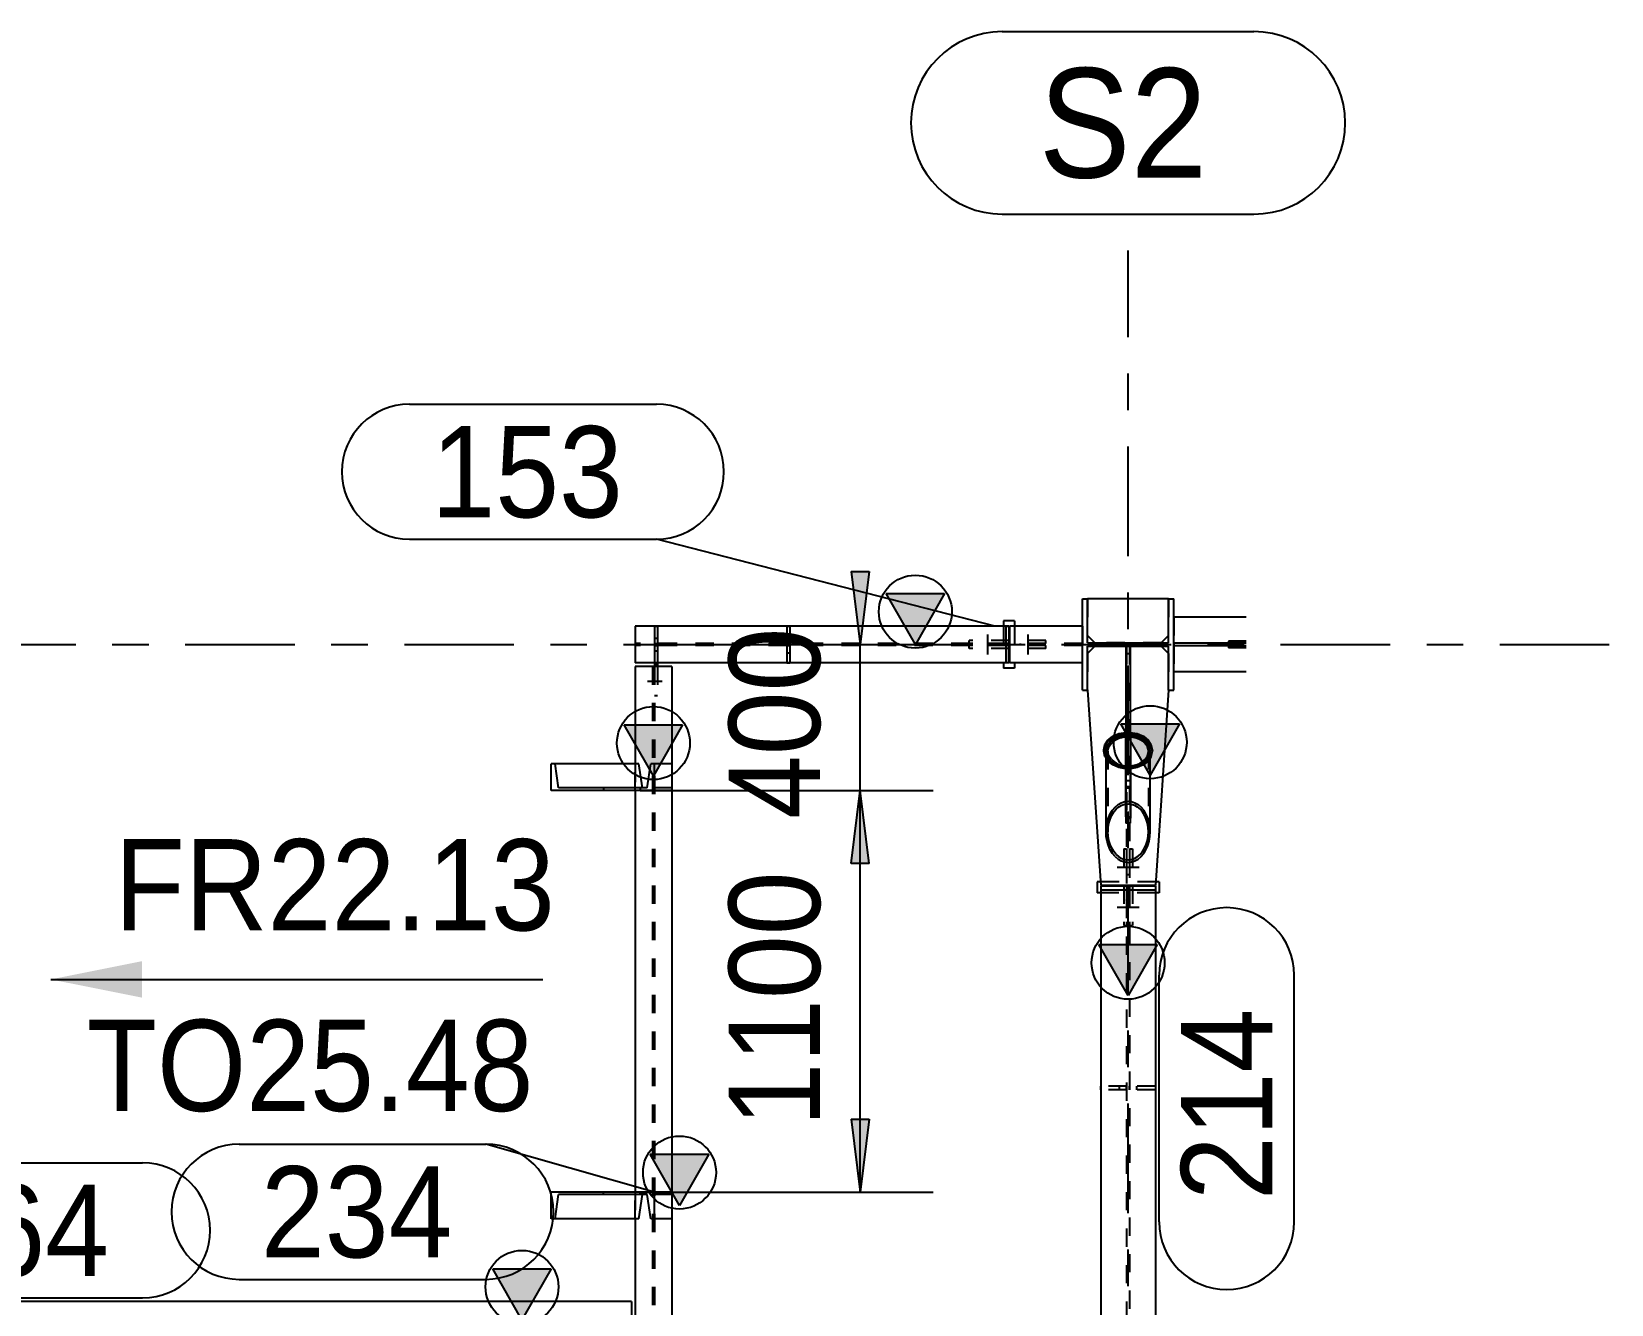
# Model space of a CAD drawing. Header units: millimetres. Extents: x 0 to 594, y 0 to 420.
# Drawn here: x 105.61 to 148.88, y 200.86 to 235.73 of the extents above; entities that cross this region are included whole.
import ezdxf

# ---------------------------------------------------------------- set-up
doc = ezdxf.new("R2010")
doc.units = ezdxf.units.MM
doc.header["$MEASUREMENT"] = 0
for name, pattern in [('XKITLINE00', [0]), ('XKITLINE02', [4, 2, -2]), ('XKITLINE03', [6, 3, -1, 1, -1]), ('XKITLINE04', [3, 0.5, -0.5, 0.5, -0.5, 0.5, -0.5])]:
    doc.linetypes.add(name, pattern=pattern)
for name, color, linetype in [('dimension', 7, 'Continuous'), ('grid', 7, 'Continuous'), ('mark', 7, 'Continuous'), ('part1', 7, 'Continuous'), ('text', 7, 'Continuous')]:
    doc.layers.add(name, color=color, linetype=linetype)
doc.styles.add('STYLE_1', font='ARIAL.TTF', dxfattribs={"height": 0.2})

# ---------------------------------------------------------------- blocks, each defined once
blk = doc.blocks.new('*D195')
at = {"layer": 'mark', "color": 1, "linetype": 'XKITLINE00'}
for p, q in [((142.397, 1364.671), (149.16, 1364.671)), ((142.397, 1360.971), (149.16, 1360.971)), ((158.428, 1358.587), (149.16, 1360.971)), ((149.16, 1360.971), (149.16, 1360.971))]:
    blk.add_line(p, q, dxfattribs=at)
for centre, start, end in [((142.397, 1362.821), 90, -90), ((149.16, 1362.821), -90, 90)]:
    blk.add_arc(centre, 1.85, start, end, dxfattribs=at)
at = {"layer": 'mark', "color": 1, "style": 'STYLE_1', "width": 0.9}
blk.add_text('153', height=2.5, dxfattribs=at).set_placement((142.997, 1361.571))
blk = doc.blocks.new('*D206')
at = {"layer": 'text', "color": 1, "style": 'STYLE_1', "width": 0.9}
blk.add_text('TO25.48', height=2.5, dxfattribs=at).set_placement((133.562, 1345.307))
blk = doc.blocks.new('*D208')
at = {"layer": 'text', "color": 1, "linetype": 'XKITLINE00'}
blk.add_line((132.571, 1348.912), (146.052, 1348.912), dxfattribs=at)
at = {"layer": 'text', "color": 1}
blk.add_solid([(132.571, 1348.912), (135.071, 1349.412), (132.571, 1348.912), (135.071, 1348.412)], dxfattribs=at)
at = {"layer": 'text', "color": 1, "style": 'STYLE_1', "width": 0.9}
blk.add_text('FR22.13', height=2.5, dxfattribs=at).set_placement((134.322, 1350.255))
blk = doc.blocks.new('*D214')
at = {"layer": 'grid', "color": 4, "linetype": 'XKITLINE00'}
for p, q in [((158.631, 1374.879), (165.525, 1374.879)), ((158.631, 1369.879), (165.525, 1369.879))]:
    blk.add_line(p, q, dxfattribs=at)
at = {"layer": 'grid', "color": 4, "linetype": 'XKITLINE03'}
blk.add_line((162.078, 1312.512), (162.078, 1368.879), dxfattribs=at)
at = {"layer": 'grid', "color": 4, "linetype": 'XKITLINE00'}
for centre, start, end in [((158.631, 1372.379), 90, -90), ((165.525, 1372.379), -90, 90)]:
    blk.add_arc(centre, 2.5, start, end, dxfattribs=at)
at = {"layer": 'grid', "color": 4, "style": 'STYLE_1', "width": 0.9}
blk.add_text('S2', height=3, dxfattribs=at).set_placement((159.631, 1370.879))
blk = doc.blocks.new('*D216')
at = {"layer": 'grid', "color": 4, "linetype": 'XKITLINE03'}
blk.add_line((88.256, 1358.087), (175.314, 1358.087), dxfattribs=at)
blk = doc.blocks.new('*D219')
at = {"layer": 'part1', "color": 0, "linetype": 'XKITLINE00'}
for p, q in [((160.828, 1356.837), (160.828, 1359.337)), ((160.828, 1359.337), (160.968, 1359.337)), ((160.968, 1358.132), (160.968, 1359.337)), ((163.188, 1359.337), (163.328, 1359.337)), ((163.188, 1358.132), (163.188, 1359.337)), ((163.328, 1356.837), (163.328, 1359.337)), ((160.968, 1358.132), (163.188, 1358.132)), ((160.968, 1358.042), (163.188, 1358.042)), ((160.968, 1356.837), (160.968, 1358.042)), ((163.188, 1356.837), (163.188, 1358.042)), ((160.828, 1356.837), (160.968, 1356.837)), ((163.188, 1356.837), (163.328, 1356.837))]:
    blk.add_line(p, q, dxfattribs=at)
blk = doc.blocks.new('*D229')
at = {"layer": 'part1', "color": 0, "linetype": 'XKITLINE00'}
for p, q in [((149.578, 1357.487), (148.578, 1357.487)), ((148.578, 1357.487), (148.578, 1354.817)), ((149.578, 1357.487), (149.578, 1354.817)), ((149.078, 1354.487), (148.278, 1355.887)), ((148.278, 1355.887), (149.878, 1355.887)), ((149.878, 1355.887), (149.078, 1354.487)), ((148.578, 1354.087), (148.578, 1343.087)), ((149.578, 1354.087), (149.578, 1343.087)), ((148.578, 1342.357), (148.578, 1324.887)), ((149.578, 1342.357), (149.578, 1324.887)), ((149.578, 1324.887), (148.578, 1324.887))]:
    blk.add_line(p, q, dxfattribs=at)
at = {"layer": 'part1', "color": 2, "linetype": 'XKITLINE04'}
for p, q in [((149.051, 1357.487), (149.051, 1324.887)), ((149.106, 1357.487), (149.106, 1324.887)), ((148.578, 1354.817), (148.578, 1354.087)), ((149.578, 1354.817), (149.578, 1354.087)), ((148.578, 1343.087), (148.578, 1342.357)), ((149.578, 1343.087), (149.578, 1342.357))]:
    blk.add_line(p, q, dxfattribs=at)
at = {"layer": 'part1', "color": 0, "linetype": 'XKITLINE00'}
blk.add_circle((149.078, 1355.387), 1, dxfattribs=at)
at = {"layer": 'part1', "color": 0}
blk.add_solid([(148.278, 1355.887), (149.878, 1355.887), (148.278, 1355.887), (149.078, 1354.487)], dxfattribs=at)
blk = doc.blocks.new('*D231')
at = {"layer": 'part1', "color": 0, "linetype": 'XKITLINE00'}
for p, q in [((145.478, 1339.587), (144.678, 1340.987)), ((144.678, 1340.987), (146.278, 1340.987)), ((146.278, 1340.987), (145.478, 1339.587)), ((113.678, 1340.087), (113.678, 1339.087)), ((148.478, 1340.087), (113.678, 1340.087)), ((148.478, 1340.087), (148.478, 1339.087)), ((148.478, 1339.087), (113.678, 1339.087))]:
    blk.add_line(p, q, dxfattribs=at)
at = {"layer": 'part1', "color": 2, "linetype": 'XKITLINE04'}
for p, q in [((113.678, 1339.615), (148.478, 1339.615)), ((113.678, 1339.56), (148.478, 1339.56))]:
    blk.add_line(p, q, dxfattribs=at)
at = {"layer": 'part1', "color": 0, "linetype": 'XKITLINE00'}
blk.add_circle((145.478, 1340.487), 1, dxfattribs=at)
at = {"layer": 'part1', "color": 0}
blk.add_solid([(144.678, 1340.987), (146.278, 1340.987), (144.678, 1340.987), (145.478, 1339.587)], dxfattribs=at)
blk = doc.blocks.new('*D235')
at = {"layer": 'part1', "color": 0, "linetype": 'XKITLINE00'}
for p, q in [((147.71, 1343.017), (147.71, 1343.087)), ((148.71, 1343.017), (148.71, 1343.087))]:
    blk.add_line(p, q, dxfattribs=at)
blk = doc.blocks.new('*D239')
at = {"layer": 'part1', "color": 0, "linetype": 'XKITLINE00'}
for p, q in [((147.71, 1354.157), (147.71, 1354.087)), ((148.71, 1354.157), (148.71, 1354.087))]:
    blk.add_line(p, q, dxfattribs=at)
blk = doc.blocks.new('*D241')
at = {"layer": 'part1', "color": 0, "linetype": 'XKITLINE00'}
for p, q in [((156.251, 1358.087), (155.451, 1359.487)), ((155.451, 1359.487), (157.051, 1359.487)), ((157.051, 1359.487), (156.251, 1358.087)), ((158.808, 1358.587), (148.578, 1358.587)), ((148.578, 1358.587), (148.578, 1357.587)), ((158.728, 1358.587), (158.728, 1357.587)), ((158.808, 1358.587), (158.808, 1358.06)), ((158.808, 1357.587), (158.808, 1358.06)), ((158.808, 1357.587), (148.578, 1357.587))]:
    blk.add_line(p, q, dxfattribs=at)
at = {"layer": 'part1', "color": 2, "linetype": 'XKITLINE04'}
for p, q in [((158.728, 1358.587), (158.808, 1358.587)), ((158.728, 1358.115), (148.578, 1358.115)), ((158.728, 1358.06), (148.578, 1358.06)), ((158.428, 1358.06), (158.428, 1358.115)), ((158.808, 1357.587), (158.428, 1357.587))]:
    blk.add_line(p, q, dxfattribs=at)
at = {"layer": 'part1', "color": 0, "linetype": 'XKITLINE00'}
blk.add_circle((156.251, 1358.987), 1, dxfattribs=at)
at = {"layer": 'part1', "color": 0}
blk.add_solid([(155.451, 1359.487), (157.051, 1359.487), (155.451, 1359.487), (156.251, 1358.087)], dxfattribs=at)
blk = doc.blocks.new('*D242')
at = {"layer": 'part1', "color": 0, "linetype": 'XKITLINE00'}
for p, q in [((149.792, 1342.722), (148.992, 1344.122)), ((148.992, 1344.122), (150.592, 1344.122)), ((150.592, 1344.122), (149.792, 1342.722)), ((146.278, 1342.357), (146.278, 1343.087)), ((149.578, 1343.087), (146.278, 1343.087)), ((149.107, 1342.357), (149.107, 1343.087)), ((149.578, 1343.087), (149.578, 1342.357)), ((146.382, 1342.357), (146.475, 1343.017)), ((148.909, 1343.017), (146.475, 1343.017)), ((148.682, 1342.357), (148.775, 1343.017)), ((149.003, 1342.357), (148.909, 1343.017)), ((148.682, 1342.357), (146.278, 1342.357)), ((149.578, 1342.357), (149.003, 1342.357))]:
    blk.add_line(p, q, dxfattribs=at)
at = {"layer": 'part1', "color": 2, "linetype": 'XKITLINE04'}
for p, q in [((148.578, 1342.357), (148.578, 1343.087)), ((149.578, 1343.017), (148.909, 1343.017)), ((146.382, 1342.357), (146.278, 1342.357))]:
    blk.add_line(p, q, dxfattribs=at)
at = {"layer": 'part1', "color": 0, "linetype": 'XKITLINE00'}
blk.add_circle((149.792, 1343.622), 1, dxfattribs=at)
at = {"layer": 'part1', "color": 0}
blk.add_solid([(148.992, 1344.122), (150.592, 1344.122), (148.992, 1344.122), (149.792, 1342.722)], dxfattribs=at)
blk = doc.blocks.new('*D243')
at = {"layer": 'part1', "color": 0, "linetype": 'XKITLINE00'}
for p, q in [((148.682, 1354.817), (146.278, 1354.817)), ((146.278, 1354.087), (146.278, 1354.817)), ((146.475, 1354.157), (146.382, 1354.817)), ((148.775, 1354.157), (148.682, 1354.817)), ((148.909, 1354.157), (149.003, 1354.817)), ((149.578, 1354.817), (149.003, 1354.817)), ((149.107, 1354.087), (149.107, 1354.817)), ((149.578, 1354.817), (149.578, 1354.087)), ((149.578, 1354.087), (146.278, 1354.087)), ((148.909, 1354.157), (146.475, 1354.157))]:
    blk.add_line(p, q, dxfattribs=at)
at = {"layer": 'part1', "color": 2, "linetype": 'XKITLINE04'}
for p, q in [((146.382, 1354.817), (146.278, 1354.817)), ((148.578, 1354.087), (148.578, 1354.817)), ((149.107, 1354.087), (148.578, 1354.087)), ((149.578, 1354.157), (148.909, 1354.157))]:
    blk.add_line(p, q, dxfattribs=at)
blk = doc.blocks.new('*D245')
at = {"layer": 'part1', "color": 0, "linetype": 'XKITLINE00'}
for p, q in [((162.683, 1354.51), (161.883, 1355.91)), ((161.883, 1355.91), (163.483, 1355.91)), ((161.891, 1355.576), (161.984, 1355.592)), ((161.984, 1355.592), (162.008, 1355.594)), ((162.008, 1355.594), (162.008, 1354.196)), ((162.148, 1355.594), (162.148, 1354.196)), ((162.148, 1355.594), (162.173, 1355.592)), ((162.173, 1355.592), (162.265, 1355.576)), ((163.483, 1355.91), (162.683, 1354.51)), ((161.473, 1355.161), (161.481, 1355.229)), ((161.473, 1352.957), (161.473, 1355.161)), ((161.481, 1355.229), (161.503, 1355.296)), ((161.503, 1355.296), (161.539, 1355.359)), ((161.539, 1355.359), (161.589, 1355.418)), ((161.589, 1355.418), (161.65, 1355.47)), ((161.65, 1355.47), (161.723, 1355.514)), ((161.723, 1355.514), (161.804, 1355.55)), ((161.804, 1355.55), (161.891, 1355.576)), ((162.265, 1355.576), (162.353, 1355.55)), ((162.353, 1355.55), (162.434, 1355.514)), ((162.434, 1355.514), (162.506, 1355.47)), ((162.506, 1355.47), (162.568, 1355.418)), ((162.617, 1355.359), (162.568, 1355.418)), ((162.654, 1355.296), (162.617, 1355.359)), ((162.676, 1355.229), (162.654, 1355.296)), ((162.683, 1355.161), (162.676, 1355.229)), ((162.683, 1352.957), (162.683, 1355.161)), ((162.008, 1354.196), (162.078, 1354.2)), ((162.078, 1354.2), (162.148, 1354.196)), ((161.539, 1353.338), (161.589, 1353.45)), ((161.589, 1353.45), (161.65, 1353.55)), ((161.629, 1353.409), (161.686, 1353.501)), ((161.65, 1353.55), (161.723, 1353.635)), ((161.686, 1353.501), (161.752, 1353.579)), ((161.723, 1353.635), (161.804, 1353.704)), ((161.752, 1353.579), (161.826, 1353.642)), ((161.804, 1353.704), (161.891, 1353.754)), ((161.826, 1353.642), (161.907, 1353.688)), ((161.891, 1353.754), (161.984, 1353.785)), ((161.907, 1353.688), (161.991, 1353.717)), ((161.984, 1353.785), (162.078, 1353.795)), ((161.991, 1353.717), (162.078, 1353.726)), ((162.008, 1353.718), (162.008, 1353.366)), ((162.078, 1353.795), (162.173, 1353.785)), ((162.078, 1353.726), (162.165, 1353.717)), ((162.148, 1353.718), (162.148, 1353.366)), ((162.165, 1353.717), (162.25, 1353.688)), ((162.173, 1353.785), (162.265, 1353.754)), ((162.25, 1353.688), (162.33, 1353.642)), ((162.265, 1353.754), (162.353, 1353.704)), ((162.33, 1353.642), (162.404, 1353.579)), ((162.353, 1353.704), (162.434, 1353.635)), ((162.471, 1353.501), (162.404, 1353.579)), ((162.506, 1353.55), (162.434, 1353.635)), ((162.527, 1353.409), (162.471, 1353.501)), ((162.568, 1353.45), (162.506, 1353.55)), ((162.617, 1353.338), (162.568, 1353.45)), ((161.473, 1352.957), (161.481, 1353.088)), ((161.481, 1353.088), (161.503, 1353.216)), ((161.503, 1353.216), (161.539, 1353.338)), ((161.523, 1352.957), (161.53, 1353.077)), ((161.53, 1353.077), (161.55, 1353.195)), ((161.55, 1353.195), (161.584, 1353.306)), ((161.584, 1353.306), (161.629, 1353.409)), ((162.008, 1353.366), (162.078, 1353.362)), ((162.078, 1353.362), (162.148, 1353.366)), ((162.573, 1353.306), (162.527, 1353.409)), ((162.606, 1353.195), (162.573, 1353.306)), ((162.626, 1353.077), (162.606, 1353.195)), ((162.654, 1353.216), (162.617, 1353.338)), ((162.633, 1352.957), (162.626, 1353.077)), ((162.676, 1353.088), (162.654, 1353.216)), ((162.683, 1352.957), (162.676, 1353.088)), ((161.481, 1352.826), (161.473, 1352.957)), ((161.503, 1352.698), (161.481, 1352.826)), ((161.539, 1352.577), (161.503, 1352.698)), ((161.53, 1352.837), (161.523, 1352.957)), ((161.55, 1352.719), (161.53, 1352.837)), ((161.589, 1352.464), (161.539, 1352.577)), ((161.584, 1352.608), (161.55, 1352.719)), ((161.629, 1352.505), (161.584, 1352.608)), ((162.527, 1352.505), (162.573, 1352.608)), ((162.568, 1352.464), (162.617, 1352.577)), ((162.573, 1352.608), (162.606, 1352.719)), ((162.606, 1352.719), (162.626, 1352.837)), ((162.617, 1352.577), (162.654, 1352.698)), ((162.626, 1352.837), (162.633, 1352.957)), ((162.654, 1352.698), (162.676, 1352.826)), ((162.676, 1352.826), (162.683, 1352.957)), ((161.65, 1352.364), (161.589, 1352.464)), ((161.686, 1352.413), (161.629, 1352.505)), ((161.723, 1352.279), (161.65, 1352.364)), ((161.752, 1352.335), (161.686, 1352.413)), ((161.723, 1352.279), (161.804, 1352.21)), ((161.752, 1352.335), (161.826, 1352.272)), ((161.804, 1352.21), (161.891, 1352.16)), ((161.826, 1352.272), (161.907, 1352.226)), ((161.891, 1352.16), (161.984, 1352.129)), ((161.907, 1352.226), (161.991, 1352.198)), ((161.984, 1352.129), (162.078, 1352.119)), ((161.991, 1352.198), (162.078, 1352.188)), ((162.078, 1352.188), (162.165, 1352.198)), ((162.078, 1352.119), (162.173, 1352.129)), ((162.165, 1352.198), (162.25, 1352.226)), ((162.173, 1352.129), (162.265, 1352.16)), ((162.25, 1352.226), (162.33, 1352.272)), ((162.265, 1352.16), (162.353, 1352.21)), ((162.33, 1352.272), (162.404, 1352.335)), ((162.353, 1352.21), (162.434, 1352.279)), ((162.404, 1352.335), (162.471, 1352.413)), ((162.434, 1352.279), (162.506, 1352.364)), ((162.471, 1352.413), (162.527, 1352.505)), ((162.506, 1352.364), (162.568, 1352.464))]:
    blk.add_line(p, q, dxfattribs=at)
at = {"layer": 'part1', "color": 2, "linetype": 'XKITLINE04'}
for p, q in [((162.008, 1355.558), (162.008, 1355.594)), ((161.481, 1355.093), (161.473, 1355.161)), ((161.523, 1355.161), (161.53, 1355.224)), ((161.53, 1355.098), (161.523, 1355.161)), ((161.523, 1355.161), (161.523, 1352.957)), ((161.53, 1355.224), (161.55, 1355.285)), ((161.55, 1355.285), (161.584, 1355.343)), ((161.584, 1355.343), (161.629, 1355.396)), ((161.629, 1355.396), (161.686, 1355.444)), ((161.686, 1355.444), (161.752, 1355.485)), ((161.752, 1355.485), (161.826, 1355.518)), ((161.826, 1355.518), (161.907, 1355.542)), ((161.907, 1355.542), (161.991, 1355.557)), ((161.991, 1355.557), (162.008, 1355.558)), ((162.148, 1355.558), (162.165, 1355.557)), ((162.165, 1355.557), (162.25, 1355.542)), ((162.25, 1355.542), (162.33, 1355.518)), ((162.33, 1355.518), (162.404, 1355.485)), ((162.404, 1355.485), (162.471, 1355.444)), ((162.471, 1355.444), (162.527, 1355.396)), ((162.568, 1355.349), (162.527, 1355.396)), ((162.573, 1355.343), (162.568, 1355.349)), ((162.606, 1355.285), (162.573, 1355.343)), ((162.626, 1355.224), (162.606, 1355.285)), ((162.633, 1355.161), (162.626, 1355.224)), ((162.626, 1355.098), (162.633, 1355.161)), ((162.633, 1355.161), (162.633, 1352.957)), ((162.676, 1355.093), (162.683, 1355.161)), ((161.503, 1355.026), (161.481, 1355.093)), ((161.539, 1354.963), (161.503, 1355.026)), ((161.55, 1355.037), (161.53, 1355.098)), ((161.589, 1354.904), (161.539, 1354.963)), ((161.584, 1354.979), (161.55, 1355.037)), ((161.629, 1354.925), (161.584, 1354.979)), ((161.589, 1354.904), (161.65, 1354.852)), ((161.629, 1354.925), (161.686, 1354.878)), ((161.65, 1354.852), (161.723, 1354.808)), ((161.686, 1354.878), (161.752, 1354.837)), ((161.723, 1354.808), (161.804, 1354.772)), ((161.752, 1354.837), (161.826, 1354.804)), ((161.804, 1354.772), (161.891, 1354.746)), ((161.826, 1354.804), (161.907, 1354.78)), ((161.891, 1354.746), (161.984, 1354.73)), ((161.907, 1354.78), (161.991, 1354.765)), ((161.984, 1354.73), (162.008, 1354.728)), ((161.991, 1354.765), (162.008, 1354.764)), ((162.148, 1354.764), (162.165, 1354.765)), ((162.148, 1354.728), (162.173, 1354.73)), ((162.165, 1354.765), (162.25, 1354.78)), ((162.173, 1354.73), (162.265, 1354.746)), ((162.25, 1354.78), (162.33, 1354.804)), ((162.265, 1354.746), (162.353, 1354.772)), ((162.33, 1354.804), (162.404, 1354.837)), ((162.353, 1354.772), (162.434, 1354.808)), ((162.404, 1354.837), (162.471, 1354.878)), ((162.434, 1354.808), (162.506, 1354.852)), ((162.471, 1354.878), (162.527, 1354.925)), ((162.506, 1354.852), (162.568, 1354.904)), ((162.527, 1354.925), (162.573, 1354.979)), ((162.568, 1354.904), (162.617, 1354.963)), ((162.573, 1354.979), (162.606, 1355.037)), ((162.606, 1355.037), (162.626, 1355.098)), ((162.617, 1354.963), (162.654, 1355.026)), ((162.654, 1355.026), (162.676, 1355.093)), ((162.008, 1354.196), (162.008, 1353.33)), ((162.008, 1354.159), (162.078, 1354.163)), ((162.078, 1354.163), (162.148, 1354.159)), ((162.148, 1354.196), (162.148, 1353.718)), ((162.008, 1353.33), (162.078, 1353.326)), ((162.078, 1353.326), (162.148, 1353.33)), ((162.148, 1353.366), (162.148, 1353.33))]:
    blk.add_line(p, q, dxfattribs=at)
at = {"layer": 'part1', "color": 0, "linetype": 'XKITLINE00'}
blk.add_circle((162.683, 1355.41), 1, dxfattribs=at)
at = {"layer": 'part1', "color": 0}
blk.add_solid([(161.883, 1355.91), (163.483, 1355.91), (161.883, 1355.91), (162.683, 1354.51)], dxfattribs=at)
blk = doc.blocks.new('*D291')
at = {"layer": 'dimension', "color": 1, "linetype": 'XKITLINE00'}
for p, q in [((148.71, 1354.087), (156.74, 1354.087)), ((154.49, 1352.087), (154.74, 1354.087)), ((154.74, 1343.087), (154.74, 1354.087)), ((154.99, 1352.087), (154.74, 1354.087)), ((154.99, 1352.087), (154.49, 1352.087)), ((154.49, 1345.087), (154.74, 1343.087)), ((154.49, 1345.087), (154.99, 1345.087)), ((154.99, 1345.087), (154.74, 1343.087)), ((148.71, 1343.087), (156.74, 1343.087))]:
    blk.add_line(p, q, dxfattribs=at)
at = {"layer": 'dimension', "color": 1}
for points in [[(154.74, 1354.087), (154.99, 1352.087), (154.74, 1354.087), (154.49, 1352.087)], [(154.74, 1343.087), (154.49, 1345.087), (154.74, 1343.087), (154.99, 1345.087)]]:
    blk.add_solid(points, dxfattribs=at)
at = {"layer": 'dimension', "color": 1, "style": 'STYLE_1', "width": 0.9}
blk.add_text('1100', height=2.5, rotation=90.0002, dxfattribs=at).set_placement((153.64, 1344.879))
blk = doc.blocks.new('*D292')
at = {"layer": 'dimension', "color": 1, "linetype": 'XKITLINE00'}
for p, q in [((154.49, 1360.087), (154.74, 1358.087)), ((154.49, 1360.087), (154.99, 1360.087)), ((154.99, 1360.087), (154.74, 1358.087)), ((148.263, 1358.087), (156.74, 1358.087)), ((154.74, 1354.087), (154.74, 1358.087)), ((148.71, 1354.087), (156.74, 1354.087)), ((154.49, 1352.087), (154.74, 1354.087)), ((154.99, 1352.087), (154.74, 1354.087)), ((154.99, 1352.087), (154.49, 1352.087))]:
    blk.add_line(p, q, dxfattribs=at)
at = {"layer": 'dimension', "color": 1}
for points in [[(154.74, 1358.087), (154.49, 1360.087), (154.74, 1358.087), (154.99, 1360.087)], [(154.74, 1354.087), (154.99, 1352.087), (154.74, 1354.087), (154.49, 1352.087)]]:
    blk.add_solid(points, dxfattribs=at)
at = {"layer": 'dimension', "color": 1, "style": 'STYLE_1', "width": 0.9}
blk.add_text('400', height=2.5, rotation=90.0002, dxfattribs=at).set_placement((153.64, 1353.306))
blk = doc.blocks.new('*D293')
at = {"layer": 'part1', "color": 0, "linetype": 'XKITLINE00'}
for p, q in [((161.328, 1351.467), (161.328, 1327.907)), ((162.828, 1351.467), (161.328, 1351.467)), ((161.328, 1351.367), (162.828, 1351.367)), ((162.828, 1351.467), (162.828, 1327.907)), ((162.078, 1348.467), (161.278, 1349.867)), ((161.278, 1349.867), (162.878, 1349.867)), ((162.878, 1349.867), (162.078, 1348.467)), ((161.328, 1328.007), (162.828, 1328.007)), ((162.828, 1327.907), (161.328, 1327.907))]:
    blk.add_line(p, q, dxfattribs=at)
at = {"layer": 'part1', "color": 2, "linetype": 'XKITLINE04'}
for p, q in [((162.038, 1351.387), (162.118, 1351.387)), ((162.038, 1351.387), (162.038, 1351.092)), ((162.118, 1351.387), (162.118, 1328.282)), ((162.828, 1351.367), (162.828, 1328.007)), ((162.038, 1351.087), (162.038, 1351.092)), ((162.038, 1351.087), (162.038, 1327.987)), ((162.038, 1351.087), (162.118, 1351.087)), ((161.328, 1328.287), (161.328, 1328.007)), ((162.038, 1328.287), (162.118, 1328.287)), ((162.038, 1327.987), (162.118, 1327.987)), ((162.118, 1328.282), (162.118, 1327.987)), ((162.828, 1328.007), (162.828, 1327.967)), ((162.828, 1327.907), (162.828, 1327.967))]:
    blk.add_line(p, q, dxfattribs=at)
at = {"layer": 'part1', "color": 0, "linetype": 'XKITLINE00'}
blk.add_circle((162.078, 1349.367), 1, dxfattribs=at)
at = {"layer": 'part1', "color": 0}
blk.add_solid([(161.278, 1349.867), (162.878, 1349.867), (161.278, 1349.867), (162.078, 1348.467)], dxfattribs=at)
blk = doc.blocks.new('*D294')
at = {"layer": 'part1', "color": 2, "linetype": 'XKITLINE04'}
for p, q in [((161.958, 1352.487), (161.958, 1350.387)), ((161.958, 1352.487), (162.038, 1352.487)), ((162.038, 1352.487), (162.038, 1350.387)), ((161.958, 1350.387), (162.038, 1350.387))]:
    blk.add_line(p, q, dxfattribs=at)
blk = doc.blocks.new('*D295')
at = {"layer": 'part1', "color": 0, "linetype": 'XKITLINE00'}
for p, q in [((161.321, 1351.587), (161.228, 1351.587)), ((161.228, 1351.587), (161.228, 1351.287)), ((161.328, 1351.287), (161.228, 1351.287)), ((162.928, 1351.287), (162.828, 1351.287)), ((162.928, 1351.587), (162.835, 1351.587)), ((162.928, 1351.587), (162.928, 1351.287))]:
    blk.add_line(p, q, dxfattribs=at)
at = {"layer": 'part1', "color": 2, "linetype": 'XKITLINE04'}
for p, q in [((162.835, 1351.587), (161.321, 1351.587)), ((162.828, 1351.287), (161.328, 1351.287))]:
    blk.add_line(p, q, dxfattribs=at)
blk = doc.blocks.new('*D296')
at = {"layer": 'part1', "color": 2, "linetype": 'XKITLINE04'}
for p, q in [((162.118, 1352.487), (162.118, 1350.387)), ((162.118, 1352.487), (162.198, 1352.487)), ((162.198, 1352.487), (162.198, 1350.387)), ((162.118, 1350.387), (162.198, 1350.387))]:
    blk.add_line(p, q, dxfattribs=at)
blk = doc.blocks.new('*D297')
at = {"layer": 'part1', "color": 0, "linetype": 'XKITLINE02'}
blk.add_line((161.778, 1350.887), (162.378, 1350.887), dxfattribs=at)
blk.add_line((161.778, 1350.887), (162.378, 1350.887), dxfattribs=at)
blk.add_line((161.778, 1350.887), (162.378, 1350.887), dxfattribs=at)
blk.add_line((161.778, 1350.887), (162.378, 1350.887), dxfattribs=at)
blk.add_line((161.778, 1350.887), (162.378, 1350.887), dxfattribs=at)
blk = doc.blocks.new('*D298')
at = {"layer": 'part1', "color": 0, "linetype": 'XKITLINE02'}
blk.add_line((161.778, 1351.987), (162.378, 1351.987), dxfattribs=at)
blk.add_line((161.778, 1351.987), (162.378, 1351.987), dxfattribs=at)
blk.add_line((161.778, 1351.987), (162.378, 1351.987), dxfattribs=at)
blk.add_line((161.778, 1351.987), (162.378, 1351.987), dxfattribs=at)
blk.add_line((161.778, 1351.987), (162.378, 1351.987), dxfattribs=at)
blk = doc.blocks.new('*D299')
at = {"layer": 'part1', "color": 2, "linetype": 'XKITLINE04'}
for p, q in [((161.328, 1345.887), (161.328, 1345.987)), ((162.038, 1345.987), (161.328, 1345.987)), ((162.038, 1345.887), (161.328, 1345.887)), ((161.838, 1345.887), (161.838, 1345.987)), ((162.038, 1345.887), (162.038, 1345.987))]:
    blk.add_line(p, q, dxfattribs=at)
blk = doc.blocks.new('*D300')
at = {"layer": 'part1', "color": 2, "linetype": 'XKITLINE04'}
for p, q in [((162.828, 1345.987), (162.118, 1345.987)), ((162.118, 1345.887), (162.118, 1345.987)), ((162.828, 1345.887), (162.118, 1345.887)), ((162.318, 1345.887), (162.318, 1345.987)), ((162.834, 1345.987), (162.836, 1345.987)), ((162.834, 1345.887), (162.836, 1345.887))]:
    blk.add_line(p, q, dxfattribs=at)
at = {"layer": 'part1', "color": 0, "linetype": 'XKITLINE00'}
for p, q in [((162.836, 1345.987), (162.828, 1345.987)), ((162.836, 1345.887), (162.828, 1345.887)), ((162.836, 1345.887), (162.836, 1345.987))]:
    blk.add_line(p, q, dxfattribs=at)
blk = doc.blocks.new('*D301')
at = {"layer": 'part1', "color": 2, "linetype": 'XKITLINE04'}
for p, q in [((162.038, 1358.042), (162.038, 1351.487)), ((162.038, 1358.042), (162.118, 1358.042)), ((162.038, 1357.842), (162.118, 1357.842)), ((162.118, 1358.042), (162.118, 1354.197)), ((162.118, 1354.197), (162.118, 1351.487)), ((162.038, 1351.787), (162.118, 1351.787)), ((162.038, 1351.487), (162.118, 1351.487))]:
    blk.add_line(p, q, dxfattribs=at)
blk = doc.blocks.new('*D302')
at = {"layer": 'part1', "color": 0, "linetype": 'XKITLINE00'}
for p, q in [((161.168, 1358.042), (160.968, 1357.842)), ((163.188, 1357.842), (162.988, 1358.042)), ((160.968, 1356.837), (161.328, 1351.487)), ((163.188, 1356.837), (162.828, 1351.487)), ((162.828, 1351.487), (161.328, 1351.487))]:
    blk.add_line(p, q, dxfattribs=at)
at = {"layer": 'part1', "color": 2, "linetype": 'XKITLINE04'}
for p, q in [((160.968, 1357.842), (160.968, 1356.837)), ((162.988, 1358.042), (161.168, 1358.042)), ((163.188, 1357.842), (163.188, 1356.837))]:
    blk.add_line(p, q, dxfattribs=at)
blk = doc.blocks.new('*D303')
at = {"layer": 'part1', "color": 0, "linetype": 'XKITLINE00'}
for p, q in [((162.018, 1358.042), (162.018, 1354.196)), ((162.138, 1358.042), (162.138, 1354.196)), ((162.018, 1354.358), (162.138, 1354.358)), ((162.018, 1353.719), (162.018, 1353.366)), ((162.138, 1353.719), (162.138, 1353.366))]:
    blk.add_line(p, q, dxfattribs=at)
at = {"layer": 'part1', "color": 2, "linetype": 'XKITLINE04'}
for p, q in [((162.018, 1358.042), (162.138, 1358.042)), ((162.018, 1358.042), (162.138, 1358.042)), ((162.018, 1357.842), (162.138, 1357.842)), ((162.018, 1354.358), (162.018, 1353.719)), ((162.138, 1354.358), (162.138, 1353.719)), ((162.018, 1353.366), (162.018, 1353.196)), ((162.138, 1353.196), (162.018, 1353.196)), ((162.138, 1353.366), (162.138, 1353.196))]:
    blk.add_line(p, q, dxfattribs=at)
blk = doc.blocks.new('*D304')
at = {"layer": 'part1', "color": 0, "linetype": 'XKITLINE00'}
for p, q in [((161.659, 1355.575), (161.828, 1355.647)), ((161.659, 1355.533), (161.828, 1355.605)), ((161.828, 1355.647), (162.018, 1355.68)), ((161.828, 1355.605), (161.828, 1355.647)), ((161.828, 1355.605), (162.018, 1355.639)), ((161.413, 1355.202), (161.442, 1355.342)), ((161.413, 1355.161), (161.442, 1355.301)), ((161.413, 1355.161), (161.413, 1355.202)), ((161.442, 1355.021), (161.413, 1355.161)), ((161.442, 1355.342), (161.526, 1355.47)), ((161.442, 1355.301), (161.526, 1355.429)), ((161.526, 1355.47), (161.659, 1355.575)), ((161.526, 1355.429), (161.659, 1355.533)), ((161.473, 1354.974), (161.442, 1355.021)), ((162.018, 1354.683), (162.008, 1354.685))]:
    blk.add_line(p, q, dxfattribs=at)
at = {"layer": 'part1', "color": 2, "linetype": 'XKITLINE04'}
for p, q in [((162.018, 1355.68), (162.018, 1354.683)), ((161.442, 1355.062), (161.413, 1355.202)), ((161.526, 1354.935), (161.442, 1355.062)), ((161.526, 1354.893), (161.473, 1354.974)), ((161.659, 1354.83), (161.526, 1354.935)), ((161.659, 1354.789), (161.526, 1354.893)), ((161.828, 1354.758), (161.659, 1354.83)), ((161.828, 1354.716), (161.659, 1354.789)), ((162.018, 1354.724), (161.828, 1354.758)), ((161.828, 1354.716), (161.828, 1354.758)), ((162.008, 1354.685), (161.828, 1354.716))]:
    blk.add_line(p, q, dxfattribs=at)
blk = doc.blocks.new('*D305')
at = {"layer": 'part1', "color": 2, "linetype": 'XKITLINE04'}
for p, q in [((162.138, 1355.68), (162.138, 1354.683)), ((162.743, 1355.202), (162.714, 1355.062)), ((162.329, 1354.758), (162.138, 1354.724)), ((162.329, 1354.716), (162.148, 1354.685)), ((162.329, 1354.758), (162.498, 1354.83)), ((162.498, 1354.789), (162.329, 1354.716)), ((162.329, 1354.716), (162.329, 1354.758)), ((162.498, 1354.83), (162.63, 1354.935)), ((162.63, 1354.893), (162.498, 1354.789)), ((162.714, 1355.062), (162.63, 1354.935)), ((162.683, 1354.974), (162.63, 1354.893))]:
    blk.add_line(p, q, dxfattribs=at)
at = {"layer": 'part1', "color": 0, "linetype": 'XKITLINE00'}
for p, q in [((162.138, 1355.68), (162.329, 1355.647)), ((162.138, 1355.639), (162.329, 1355.605)), ((162.329, 1355.605), (162.329, 1355.647)), ((162.329, 1355.647), (162.498, 1355.575)), ((162.329, 1355.605), (162.498, 1355.533)), ((162.498, 1355.575), (162.63, 1355.47)), ((162.498, 1355.533), (162.63, 1355.429)), ((162.714, 1355.342), (162.63, 1355.47)), ((162.714, 1355.301), (162.63, 1355.429)), ((162.743, 1355.202), (162.714, 1355.342)), ((162.743, 1355.161), (162.714, 1355.301)), ((162.714, 1355.021), (162.743, 1355.161)), ((162.743, 1355.161), (162.743, 1355.202)), ((162.714, 1355.021), (162.683, 1354.974)), ((162.148, 1354.685), (162.138, 1354.683))]:
    blk.add_line(p, q, dxfattribs=at)
blk = doc.blocks.new('*D306')
at = {"layer": 'part1', "color": 2, "linetype": 'XKITLINE04'}
for p, q in [((163.328, 1358.837), (163.328, 1358.12)), ((163.328, 1358.055), (163.328, 1357.337))]:
    blk.add_line(p, q, dxfattribs=at)
at = {"layer": 'part1', "color": 0, "linetype": 'XKITLINE00'}
for p, q in [((165.314, 1358.837), (163.328, 1358.837)), ((163.328, 1358.12), (163.328, 1358.055)), ((165.314, 1358.12), (163.328, 1358.12)), ((165.314, 1358.055), (163.328, 1358.055)), ((165.314, 1357.337), (163.328, 1357.337))]:
    blk.add_line(p, q, dxfattribs=at)
blk = doc.blocks.new('*D307')
at = {"layer": 'part1', "color": 0, "linetype": 'XKITLINE00'}
for p, q in [((164.828, 1358.055), (164.828, 1357.995)), ((165.314, 1358.055), (164.828, 1358.055)), ((165.314, 1357.995), (164.828, 1357.995))]:
    blk.add_line(p, q, dxfattribs=at)
blk = doc.blocks.new('*D308')
at = {"layer": 'part1', "color": 0, "linetype": 'XKITLINE00'}
for p, q in [((164.828, 1358.18), (164.828, 1358.12)), ((165.314, 1358.18), (164.828, 1358.18)), ((165.314, 1358.12), (164.828, 1358.12))]:
    blk.add_line(p, q, dxfattribs=at)
blk = doc.blocks.new('*D310')
at = {"layer": 'mark', "color": 1, "linetype": 'XKITLINE00'}
for p, q in [((128.323, 1343.887), (135.086, 1343.887)), ((128.323, 1340.187), (135.086, 1340.187))]:
    blk.add_line(p, q, dxfattribs=at)
for centre, start, end in [((128.323, 1342.037), 90, -90), ((135.086, 1342.037), -90, 90)]:
    blk.add_arc(centre, 1.85, start, end, dxfattribs=at)
at = {"layer": 'mark', "color": 1, "style": 'STYLE_1', "width": 0.9}
blk.add_text('164', height=2.5, dxfattribs=at).set_placement((128.923, 1340.787))
blk = doc.blocks.new('*D312')
at = {"layer": 'mark', "color": 1, "linetype": 'XKITLINE00'}
for p, q in [((137.728, 1344.395), (144.491, 1344.395)), ((149.106, 1343.087), (144.491, 1344.395)), ((144.491, 1344.395), (144.491, 1344.395)), ((137.728, 1340.695), (144.491, 1340.695))]:
    blk.add_line(p, q, dxfattribs=at)
for centre, start, end in [((137.728, 1342.545), 90, -90), ((144.491, 1342.545), -90, 90)]:
    blk.add_arc(centre, 1.85, start, end, dxfattribs=at)
at = {"layer": 'mark', "color": 1, "style": 'STYLE_1', "width": 0.9}
blk.add_text('234', height=2.5, dxfattribs=at).set_placement((138.328, 1341.295))
blk = doc.blocks.new('*D326')
at = {"layer": 'part1', "color": 2, "linetype": 'XKITLINE04'}
for p, q in [((149.106, 1358.587), (149.106, 1358.115)), ((149.106, 1358.587), (149.186, 1358.587)), ((149.106, 1358.265), (149.186, 1358.265)), ((149.186, 1358.587), (149.186, 1358.115)), ((149.106, 1358.115), (149.186, 1358.115))]:
    blk.add_line(p, q, dxfattribs=at)
blk = doc.blocks.new('*D327')
at = {"layer": 'part1', "color": 0, "linetype": 'XKITLINE02'}
blk.add_line((148.918, 1357.087), (149.318, 1357.087), dxfattribs=at)
blk.add_line((148.918, 1357.087), (149.318, 1357.087), dxfattribs=at)
blk = doc.blocks.new('*D328')
at = {"layer": 'part1', "color": 2, "linetype": 'XKITLINE04'}
for p, q in [((149.106, 1358.06), (149.186, 1358.06)), ((149.106, 1358.06), (149.106, 1357.587)), ((149.106, 1357.91), (149.186, 1357.91)), ((149.186, 1358.06), (149.186, 1357.587)), ((149.106, 1357.587), (149.186, 1357.587)), ((149.106, 1357.587), (149.186, 1357.587)), ((149.106, 1357.487), (149.106, 1356.687)), ((149.186, 1357.487), (149.186, 1356.687)), ((149.106, 1356.687), (149.186, 1356.687)), ((149.106, 1356.687), (149.186, 1356.687))]:
    blk.add_line(p, q, dxfattribs=at)
at = {"layer": 'part1', "color": 0, "linetype": 'XKITLINE00'}
for p, q in [((149.106, 1357.587), (149.106, 1357.487)), ((149.106, 1357.537), (149.186, 1357.537)), ((149.186, 1357.585), (149.186, 1357.587)), ((149.186, 1357.577), (149.186, 1357.585)), ((149.186, 1357.577), (149.186, 1357.487))]:
    blk.add_line(p, q, dxfattribs=at)
blk = doc.blocks.new('*D335')
at = {"layer": 'part1', "color": 2, "linetype": 'XKITLINE04'}
for p, q in [((152.73, 1358.587), (152.73, 1358.115)), ((152.73, 1358.587), (152.81, 1358.587)), ((152.73, 1358.315), (152.81, 1358.315)), ((152.81, 1358.587), (152.81, 1358.115)), ((152.73, 1358.115), (152.81, 1358.115))]:
    blk.add_line(p, q, dxfattribs=at)
blk = doc.blocks.new('*D336')
at = {"layer": 'part1', "color": 2, "linetype": 'XKITLINE04'}
for p, q in [((152.73, 1358.06), (152.73, 1357.587)), ((152.73, 1358.06), (152.81, 1358.06)), ((152.73, 1357.86), (152.81, 1357.86)), ((152.81, 1358.06), (152.81, 1357.587)), ((152.73, 1357.587), (152.81, 1357.587))]:
    blk.add_line(p, q, dxfattribs=at)
blk = doc.blocks.new('*D337')
at = {"layer": 'part1', "color": 0, "linetype": 'XKITLINE00'}
for p, q in [((160.828, 1358.587), (158.828, 1358.587)), ((158.828, 1358.587), (158.828, 1357.587)), ((160.828, 1357.587), (158.828, 1357.587))]:
    blk.add_line(p, q, dxfattribs=at)
at = {"layer": 'part1', "color": 2, "linetype": 'XKITLINE04'}
for p, q in [((160.828, 1358.587), (160.828, 1357.587)), ((160.828, 1358.115), (158.828, 1358.115)), ((160.828, 1358.06), (158.828, 1358.06)), ((159.128, 1358.06), (159.128, 1358.115))]:
    blk.add_line(p, q, dxfattribs=at)
blk = doc.blocks.new('*D338')
at = {"layer": 'part1', "color": 2, "linetype": 'XKITLINE04'}
for p, q in [((157.728, 1358.115), (157.728, 1358.195)), ((159.828, 1358.195), (157.728, 1358.195)), ((159.828, 1358.115), (159.828, 1358.195)), ((159.828, 1358.115), (157.728, 1358.115))]:
    blk.add_line(p, q, dxfattribs=at)
blk = doc.blocks.new('*D339')
at = {"layer": 'part1', "color": 2, "linetype": 'XKITLINE04'}
for p, q in [((157.728, 1357.98), (157.728, 1358.06)), ((159.828, 1358.06), (157.728, 1358.06)), ((159.828, 1357.98), (157.728, 1357.98)), ((159.828, 1357.98), (159.828, 1358.06))]:
    blk.add_line(p, q, dxfattribs=at)
blk = doc.blocks.new('*D340')
at = {"layer": 'part1', "color": 2, "linetype": 'XKITLINE04'}
for p, q in [((160.968, 1359.337), (160.968, 1358.332)), ((163.188, 1359.337), (163.188, 1358.332)), ((162.988, 1358.132), (161.168, 1358.132))]:
    blk.add_line(p, q, dxfattribs=at)
at = {"layer": 'part1', "color": 0, "linetype": 'XKITLINE00'}
for p, q in [((163.188, 1359.337), (160.968, 1359.337)), ((161.168, 1358.132), (160.968, 1358.332)), ((163.188, 1358.332), (162.988, 1358.132))]:
    blk.add_line(p, q, dxfattribs=at)
blk = doc.blocks.new('*D341')
at = {"layer": 'part1', "color": 0, "linetype": 'XKITLINE00'}
for p, q in [((158.668, 1358.737), (158.668, 1358.587)), ((158.968, 1358.737), (158.668, 1358.737)), ((158.968, 1358.737), (158.968, 1358.587)), ((158.668, 1357.587), (158.668, 1357.437)), ((158.968, 1357.437), (158.668, 1357.437)), ((158.968, 1357.587), (158.968, 1357.437))]:
    blk.add_line(p, q, dxfattribs=at)
at = {"layer": 'part1', "color": 2, "linetype": 'XKITLINE04'}
for p, q in [((158.668, 1358.587), (158.668, 1357.587)), ((158.968, 1358.587), (158.968, 1357.587))]:
    blk.add_line(p, q, dxfattribs=at)
blk = doc.blocks.new('*D342')
at = {"layer": 'part1', "color": 0, "linetype": 'XKITLINE02'}
blk.add_line((159.328, 1358.362), (159.328, 1357.812), dxfattribs=at)
blk.add_line((159.328, 1358.362), (159.328, 1357.812), dxfattribs=at)
blk = doc.blocks.new('*D343')
at = {"layer": 'part1', "color": 0, "linetype": 'XKITLINE02'}
blk.add_line((158.228, 1358.362), (158.228, 1357.812), dxfattribs=at)
blk.add_line((158.228, 1358.362), (158.228, 1357.812), dxfattribs=at)
blk = doc.blocks.new('*D355')
at = {"layer": 'mark', "color": 1, "linetype": 'XKITLINE00'}
for p, q in [((162.928, 1342.266), (162.928, 1349.028)), ((166.628, 1342.266), (166.628, 1349.028))]:
    blk.add_line(p, q, dxfattribs=at)
for centre, start, end in [((164.778, 1349.028), 0, 180), ((164.778, 1342.266), 180, 0)]:
    blk.add_arc(centre, 1.85, start, end, dxfattribs=at)
at = {"layer": 'mark', "color": 1, "style": 'STYLE_1', "width": 0.9}
blk.add_text('214', height=2.5, rotation=90.0002, dxfattribs=at).set_placement((166.028, 1342.866))

msp = doc.modelspace()

# ---------------------------------------------------------------- block references
at = {"layer": 'dimension'}
for name in ['*D292', '*D291']:
    msp.add_blockref(name, (-26.435, -1139.151), dxfattribs=at)
at = {"layer": 'grid'}
for name in ['*D214', '*D216']:
    msp.add_blockref(name, (-26.435, -1139.151), dxfattribs=at)
at = {"layer": 'mark'}
for name in ['*D195', '*D355', '*D312', '*D310']:
    msp.add_blockref(name, (-26.435, -1139.151), dxfattribs=at)
at = {"layer": 'part1'}
for name in ['*D241', '*D219', '*D340', '*D326', '*D335', '*D341', '*D337', '*D306', '*D338', '*D343', '*D342', '*D308', '*D328', '*D336', '*D339', '*D302', '*D303', '*D301', '*D307', '*D229', '*D327', '*D245', '*D304', '*D305', '*D243', '*D239', '*D294', '*D296', '*D298', '*D293', '*D295', '*D297', '*D299', '*D300', '*D242', '*D235', '*D231']:
    msp.add_blockref(name, (-26.435, -1139.151), dxfattribs=at)
at = {"layer": 'text'}
for name in ['*D208', '*D206']:
    msp.add_blockref(name, (-26.435, -1139.151), dxfattribs=at)

doc.saveas('drawing.dxf')
